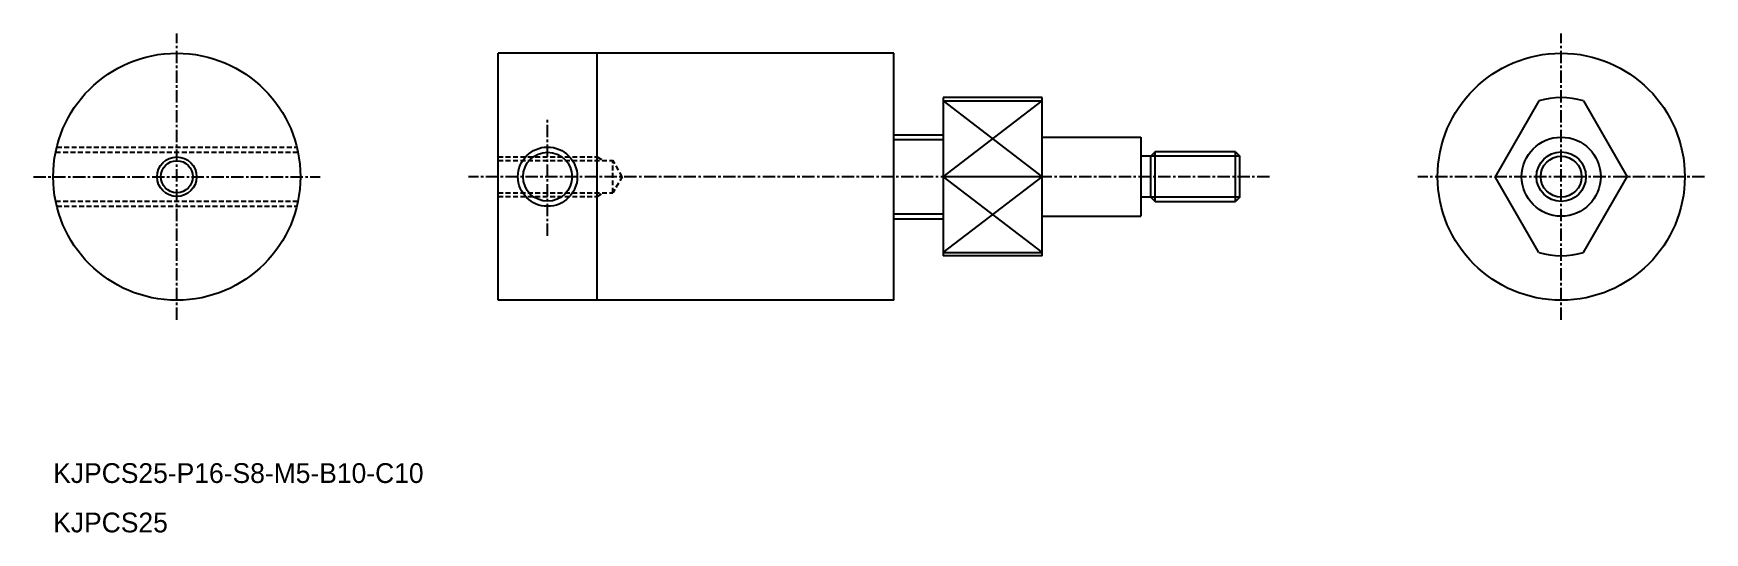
# Model space of a CAD drawing. Extents: x -1895 to -1726, y -928 to -878.
import ezdxf

# ---------------------------------------------------------------- set-up
doc = ezdxf.new("R2010")
doc.units = 0
doc.linetypes.add('CENTER', pattern=[2, 1.25, -0.25, 0.25, -0.25])
doc.linetypes.add('DASHED', pattern=[0.75, 0.5, -0.25])
doc.layers.get('0').update_dxf_attribs({"linetype": 'CONTINUOUS'})
doc.layers.add('CENTER', color=1, linetype='CENTER')

msp = doc.modelspace()

# ---------------------------------------------------------------- linework, layer by layer
at = {"color": 7, "linetype": 'CONTINUOUS'}
for p, q in [((-1807.95, -879.54), (-1847.95, -879.54)), ((-1847.95, -904.54), (-1847.95, -879.54)), ((-1837.95, -904.54), (-1837.95, -879.54)), ((-1807.95, -904.54), (-1807.95, -879.54)), ((-1802.95, -884.04), (-1802.95, -900.04)), ((-1792.95, -884.04), (-1802.95, -884.04)), ((-1792.95, -900.04), (-1792.95, -884.04)), ((-1742.7, -884.36), (-1747.13, -892.04)), ((-1738.2, -884.36), (-1733.77, -892.04)), ((-1807.95, -887.79), (-1802.95, -887.79)), ((-1807.95, -888.29), (-1802.95, -888.29)), ((-1792.95, -888.04), (-1782.95, -888.04)), ((-1782.95, -888.04), (-1782.95, -896.04)), ((-1781.95, -889.97), (-1782.95, -889.97)), ((-1781.52, -889.54), (-1781.95, -889.97)), ((-1781.95, -894.1), (-1781.95, -889.97)), ((-1773.38, -889.54), (-1781.52, -889.54)), ((-1781.52, -894.54), (-1781.52, -889.54)), ((-1773.38, -894.54), (-1773.38, -889.54)), ((-1773.38, -889.54), (-1772.95, -889.97)), ((-1772.95, -894.1), (-1772.95, -889.97)), ((-1792.95, -892.04), (-1802.95, -892.04)), ((-1742.7, -899.71), (-1747.13, -892.04)), ((-1738.2, -899.71), (-1733.77, -892.04)), ((-1781.95, -894.1), (-1782.95, -894.1)), ((-1781.95, -894.1), (-1781.52, -894.54)), ((-1781.52, -894.54), (-1773.38, -894.54)), ((-1772.95, -894.1), (-1773.38, -894.54)), ((-1807.95, -895.79), (-1802.95, -895.79)), ((-1807.95, -896.29), (-1802.95, -896.29)), ((-1792.95, -896.04), (-1782.95, -896.04)), ((-1792.95, -900.04), (-1802.95, -900.04)), ((-1807.95, -904.54), (-1847.95, -904.54))]:
    msp.add_line(p, q, dxfattribs=at)
at = {"color": 3, "linetype": 'CONTINUOUS'}
for p, q in [((-1802.95, -892.04), (-1792.95, -884.36)), ((-1802.95, -884.36), (-1792.95, -892.04)), ((-1772.95, -889.97), (-1781.95, -889.97)), ((-1802.95, -899.71), (-1792.95, -892.04)), ((-1802.95, -892.04), (-1792.95, -899.71)), ((-1772.95, -894.1), (-1781.95, -894.1))]:
    msp.add_line(p, q, dxfattribs=at)
for p, q in [((-1802.95, -884.36), (-1792.95, -884.36)), ((-1802.95, -899.71), (-1792.95, -899.71))]:
    msp.add_line(p, q)
at = {"color": 3, "linetype": 'DASHED'}
for p, q in [((-1892.7, -889.56), (-1868.2, -889.56)), ((-1892.58, -889.04), (-1868.32, -889.04)), ((-1847.95, -890.04), (-1837.95, -890.04)), ((-1847.95, -890.41), (-1836.35, -890.41)), ((-1837.95, -894.04), (-1837.95, -890.04)), ((-1837.95, -890.04), (-1837.29, -890.41)), ((-1836.35, -893.66), (-1836.35, -890.41)), ((-1835.41, -892.04), (-1836.35, -890.41)), ((-1835.41, -892.04), (-1836.35, -893.66)), ((-1847.95, -893.66), (-1836.35, -893.66)), ((-1837.95, -894.04), (-1837.29, -893.66)), ((-1892.7, -894.52), (-1868.2, -894.52)), ((-1892.58, -895.04), (-1868.32, -895.04)), ((-1847.95, -894.04), (-1837.95, -894.04))]:
    msp.add_line(p, q, dxfattribs=at)
at = {"color": 7, "linetype": 'CONTINUOUS'}
for centre, radius in [((-1880.45, -892.04), 12.5), ((-1740.45, -892.04), 12.5), ((-1740.45, -892.04), 4), ((-1880.45, -892.04), 1.62), ((-1842.95, -892.04), 2.48), ((-1740.45, -892.04), 2.5)]:
    msp.add_circle(centre, radius, dxfattribs=at)
at = {"color": 3, "linetype": 'CONTINUOUS'}
for centre, radius in [((-1880.45, -892.04), 2), ((-1842.95, -892.04), 3), ((-1740.45, -892.04), 2.07)]:
    msp.add_circle(centre, radius, dxfattribs=at)
for start, end in [(73.6652, 106.3348), (253.6652, 286.3348)]:
    msp.add_arc((-1740.45, -892.04), 8, start, end)
at = {"layer": 'CENTER', "color": 1, "linetype": 'CENTER'}
for p, q in [((-1880.45, -906.54), (-1880.45, -877.54)), ((-1740.45, -906.54), (-1740.45, -877.54)), ((-1842.95, -898.04), (-1842.95, -886.04)), ((-1894.95, -892.04), (-1865.95, -892.04)), ((-1769.95, -892.04), (-1850.95, -892.04)), ((-1725.95, -892.04), (-1754.95, -892.04))]:
    msp.add_line(p, q, dxfattribs=at)

# ---------------------------------------------------------------- texts
at = {"color": 7, "linetype": 'CONTINUOUS'}
for s, p in [('KJPCS25-P16-S8-M5-B10-C10', (-1892.95, -923.04)), ('KJPCS25', (-1892.95, -928.04))]:
    msp.add_text(s, height=2, dxfattribs=at).set_placement(p)

doc.saveas('drawing.dxf')
